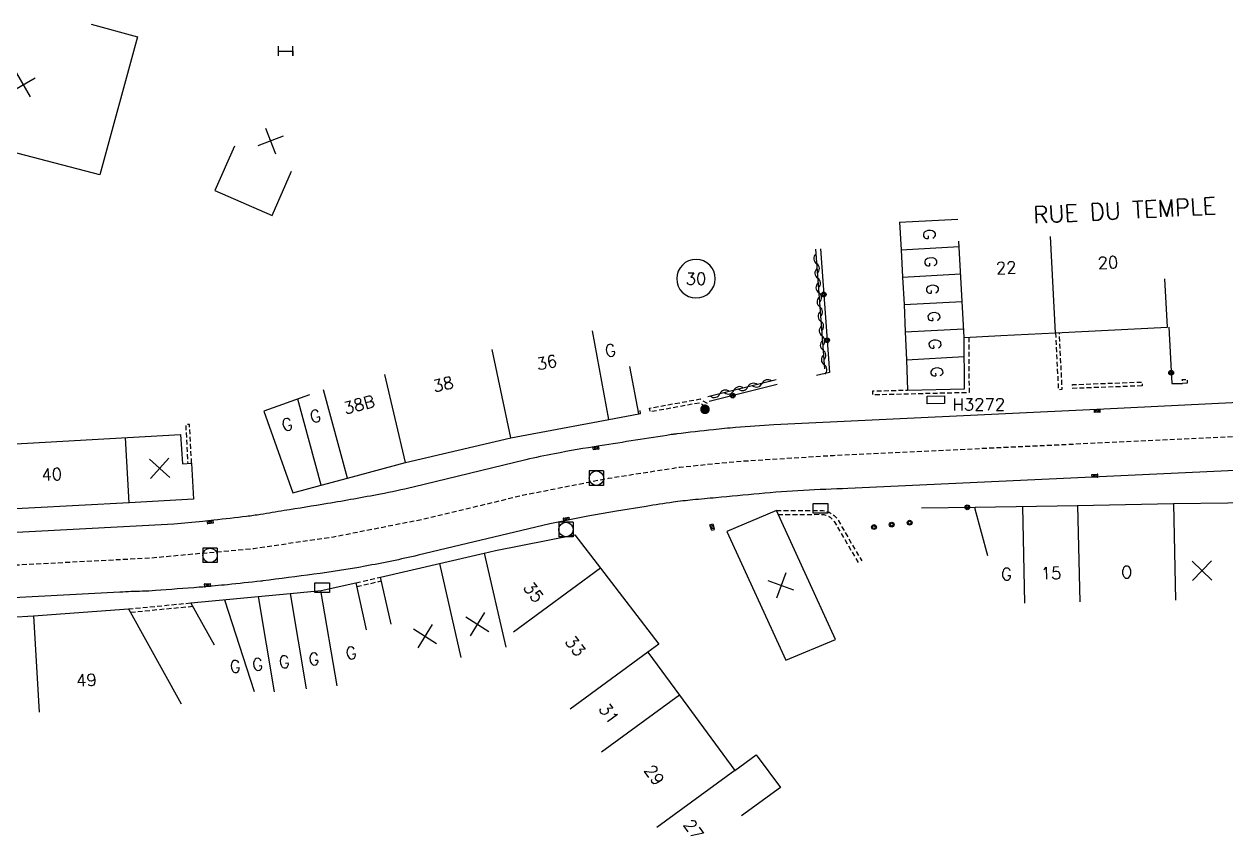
# Model space of a CAD drawing. Header units: millimetres. Extents: x 113000 to 114001, y 121999 to 123000.
# Drawn here: x 113506.8 to 113631.4, y 122083.7 to 122167.9 of the extents above; entities that cross this region are included whole.
import ezdxf
from ezdxf.enums import TextEntityAlignment as Align

# ---------------------------------------------------------------- set-up
doc = ezdxf.new("R2010")
doc.units = ezdxf.units.MM
doc.linetypes.add('DASHED', pattern=[0.75, 0.5, -0.25])
doc.layers.get('0').update_dxf_attribs({"linetype": 'CONTINUOUS'})
for name, color, linetype in [('W0001', 6, 'DASHED'), ('W0008', 7, 'CONTINUOUS'), ('W0100', 7, 'CONTINUOUS'), ('W0112', 1, 'DASHED'), ('W0310', 3, 'CONTINUOUS'), ('W0322', 7, 'CONTINUOUS'), ('W0400', 7, 'CONTINUOUS'), ('W0420', 7, 'CONTINUOUS'), ('W0984', 7, 'CONTINUOUS'), ('W0989', 7, 'CONTINUOUS'), ('W0991', 7, 'CONTINUOUS'), ('W1102', 7, 'CONTINUOUS'), ('W1471', 7, 'CONTINUOUS'), ('W1473', 7, 'CONTINUOUS'), ('W1474', 7, 'CONTINUOUS')]:
    doc.layers.add(name, color=color, linetype=linetype)
doc.styles.get("Standard").update_dxf_attribs({"font": 'romans.shx', "width": 0.85})

# ---------------------------------------------------------------- blocks, each defined once
blk = doc.blocks.new('t322o')
at = {"color": 0, "linetype": 'Continuous'}
for radius in [0.25, 0.15]:
    blk.add_circle((0, 0), radius, dxfattribs=at)
blk = doc.blocks.new('T400')
for p, q in [((-0.15, 0.3), (0.15, 0.3)), ((-0.15, -0.25), (-0.15, 0.3)), ((-0.15, 0.15), (0.15, 0.15)), ((-0.15, 0), (0.15, 0)), ((0.15, 0.3), (0.15, -0.25)), ((-0.15, -0.15), (0.15, -0.15)), ((-0.15, -0.25), (-0.15, -0.3)), ((-0.15, -0.3), (0.15, -0.3)), ((0.15, -0.3), (0.15, -0.25))]:
    blk.add_line(p, q)
blk = doc.blocks.new('T420')
for p, q in [((0.75, 0.75), (-0.75, 0.75)), ((-0.75, 0.75), (-0.75, -0.75)), ((0.75, 0.75), (0.75, -0.75)), ((0.75, -0.75), (-0.75, -0.75))]:
    blk.add_line(p, q)
blk.add_ellipse((0, 0), major_axis=(-0.53, 0.53), ratio=1, start_param=3.926991, end_param=10.210176)
blk = doc.blocks.new('t991o')
at = {"color": 0, "linetype": 'Continuous'}
for p, q in [((-1, 1), (1, -1)), ((-1, -1), (1, 1))]:
    blk.add_line(p, q, dxfattribs=at)
blk = doc.blocks.new('t310o')
at = {"color": 0, "linetype": 'Continuous'}
for centre, start, end in [((-0.5, 0.38), 216.8699, 323.1304), ((0.5, -0.37), 36.8699, 143.1303)]:
    blk.add_arc(centre, 0.625, start, end, dxfattribs=at)
blk = doc.blocks.new('T1471')
at = {"color": 0, "linetype": 'Continuous', "flags": 128}
blk.add_lwpolyline([(-0.75, -0.5), (-0.75, 0.5), (0.75, 0.5), (0.75, -0.5), (-0.75, -0.5)], dxfattribs=at)
blk = doc.blocks.new('T1473')
at = {"color": 0, "linetype": 'Continuous', "const_width": 0.5, "flags": 128}
blk.add_lwpolyline([(-0.25, 0, 1), (0.25, 0, 1)], format="xyb", close=True, dxfattribs=at)
blk = doc.blocks.new('T1474')
at = {"color": 0, "linetype": 'Continuous', "flags": 128}
for points in [[(-0.75, -0.5), (-0.75, 0.5)], [(-0.75, 0), (0.75, 0)], [(0.75, 0), (0.75, -0.5), (0.75, 0.5)]]:
    blk.add_lwpolyline(points, dxfattribs=at)

msp = doc.modelspace()

# ---------------------------------------------------------------- linework, layer by layer
at = {"layer": 'W0001', "flags": 128}
msp.add_lwpolyline([(113696.11, 122120.61), (113678.51, 122127.17), (113624.8, 122124.74), (113590.71, 122123.13), (113580.68, 122122.5), (113574.79, 122121.91), (113567.35, 122120.75), (113558.49, 122119), (113548.17, 122116.52), (113538.89, 122114.69), (113530.61, 122113.48), (113520, 122112.51), (113507.24, 122111.84), (113474.36, 122110.09), (113432.23, 122107.88), (113421.48, 122108.94)], dxfattribs=at)
at = {"layer": 'W0008', "flags": 128}
for points in [[(113655.88, 122129.78), (113618.74, 122127.95), (113584.55, 122126.33, 0.000583), (113580.58, 122126.04, 0.008576), (113578.28, 122125.82, 0.000195), (113574.47, 122125.39, 0.003751), (113574.27, 122125.36, 0.006795), (113573.91, 122125.31, 0.000333), (113566.5, 122124.15, 0.00781), (113561.8, 122123.33, 0.012315), (113558.84, 122122.7), (113547.13, 122119.87, -0.011558), (113543.74, 122119.14, -0.007204), (113538.26, 122118.16, -0.00022), (113533.76, 122117.43, -0.000404), (113531.31, 122117.03, -0.009396), (113529.87, 122116.83, -0.004001), (113526.48, 122116.44), (113525.33, 122116.3), (113522.33, 122116.04), (113502.06, 122114.94)], [(113650.22, 122122.42), (113618.29, 122120.92), (113592.22, 122119.71, 0.017871), (113583.02, 122119.18, 0.000283), (113578.54, 122118.77, 0.000526), (113576.13, 122118.54, 0.010826), (113574.09, 122118.3, 0.007855), (113571.29, 122117.87), (113568.21, 122117.36), (113565.25, 122116.86), (113561.31, 122116.06), (113547.66, 122112.8, -0.011848), (113542.16, 122111.67, -0.012357), (113536.85, 122110.84, -0.000173), (113531.56, 122110.15, -0.004392), (113531.35, 122110.12, -0.002554), (113527.89, 122109.75, -0.003474), (113525.34, 122109.51, -0.003209), (113524.96, 122109.48, -0.000272), (113520.41, 122109.14, -0.011896), (113519.07, 122109.07, 0.006802), (113516.74, 122108.98), (113474.51, 122106.72)]]:
    msp.add_lwpolyline(points, format="xyb", dxfattribs=at)
at = {"layer": 'W0100', "flags": 128}
for points in [[(113513.75, 122167.89), (113518.57, 122166.56), (113514.65, 122152.26), (113495.17, 122157.34), (113496.43, 122162.18)], [(113528.6, 122155.22), (113526.59, 122150.64), (113532.52, 122148.05), (113534.52, 122152.63)], [(113597.58, 122147.33), (113597.74, 122144.49), (113597.89, 122141.65), (113598.05, 122138.8), (113598.16, 122135.96), (113598.28, 122133.07), (113598.41, 122129.93), (113604.31, 122130.06), (113604.27, 122135.38), (113608.07, 122135.58), (113613.73, 122135.87), (113625.34, 122136.46), (113625.09, 122141.46)], [(113536.38, 122129.43), (113531.67, 122127.75), (113534.68, 122119.29), (113537.59, 122120.06), (113540.34, 122120.8), (113546.35, 122122.43), (113557.27, 122124.99), (113567.43, 122126.87), (113570.55, 122127.46), (113569.62, 122132.37)], [(113606.73, 122112.75), (113605.4, 122117.57), (113605.4, 122117.79), (113616.04, 122117.96), (113625.97, 122118.16), (113631.6, 122118.25), (113641.13, 122118.48), (113645.65, 122118.99), (113651.46, 122119.51), (113657.89, 122120.02), (113657.89, 122119.97), (113673.32, 122120.82), (113677.82, 122120.07), (113677, 122115.14)], [(113544.87, 122105.65), (113543.75, 122110.53), (113549.86, 122111.94), (113554.52, 122113.01), (113555.68, 122113.29), (113563.9, 122114.91), (113566.57, 122111.45), (113572.63, 122103.6), (113571.48, 122102.75), (113574.74, 122098.31), (113580.48, 122090.48), (113582.72, 122092.12), (113585.23, 122088.74), (113581.19, 122085.78)], [(113526.53, 122103.49), (113524.1, 122107.86), (113531.08, 122108.53), (113534.4, 122108.84), (113537.6, 122109.16), (113541.21, 122109.95), (113542.28, 122105.07)], [(113457.12, 122098.7), (113456.87, 122103.69), (113460.19, 122103.86), (113464.32, 122104.09), (113464.39, 122102.97), (113470.47, 122103.31), (113471.12, 122097.43), (113474.93, 122097.93), (113480.36, 122098.68), (113484.83, 122099.18), (113484.19, 122105.2), (113488.54, 122105.42), (113492.67, 122105.67), (113497.8, 122105.9), (113503.1, 122106.24), (113507.79, 122106.52), (113517.61, 122107.25), (113523.08, 122097.39)]]:
    msp.add_lwpolyline(points, dxfattribs=at)
for points in [[(113602.24, 122128.53), (113600.45, 122128.49), (113600.43, 122129.29), (113602.22, 122129.33)], [(113524.37, 122118.63), (113517.7, 122118.25), (113502, 122117.41), (113501.61, 122124.11), (113523.03, 122125.31), (113523.21, 122122.29), (113524.17, 122122.35)], [(113584.8, 122117.43), (113579.65, 122115.27), (113585.79, 122101.91), (113590.93, 122104.06)]]:
    msp.add_lwpolyline(points, close=True, dxfattribs=at)
at = {"layer": 'W0112', "flags": 128}
for points in [[(113604.74, 122135.4), (113604.78, 122129.67), (113594.82, 122129.43), (113594.81, 122129.84), (113598.41, 122129.93)], [(113613.74, 122135.87), (113614.04, 122130), (113614.44, 122130.02), (113614.14, 122135.89)], [(113570.55, 122127.46), (113570.73, 122127.49), (113570.67, 122127.88), (113570.47, 122127.85)], [(113524.17, 122122.35), (113523.95, 122126.37), (113523.55, 122126.35), (113523.77, 122122.33)], [(113541.21, 122109.95), (113543.75, 122110.53)], [(113541.29, 122109.56), (113543.84, 122110.14)], [(113517.61, 122107.25), (113524.1, 122107.86)], [(113524.31, 122107.48), (113517.82, 122106.87)]]:
    msp.add_lwpolyline(points, dxfattribs=at)
for points in [[(113627.41, 122130.65), (113626.92, 122130.62), (113626.89, 122131.02), (113627.39, 122131.05)], [(113622.72, 122130.37), (113615.53, 122130.1), (113615.51, 122130.5), (113622.71, 122130.77)], [(113577.46, 122128.21), (113576.82, 122128.59), (113571.72, 122127.67), (113571.65, 122128.06), (113576.9, 122129.01), (113577.66, 122128.55)]]:
    msp.add_lwpolyline(points, close=True, dxfattribs=at)
for points in [[(113584.8, 122117.43), (113589.41, 122117.45, -0.249585), (113591.14, 122116.54), (113593.65, 122112.21)], [(113584.98, 122117.03), (113589.41, 122117.05, -0.24744), (113590.8, 122116.32), (113593.3, 122112.01)]]:
    msp.add_lwpolyline(points, format="xyb", dxfattribs=at)
at = {"layer": 'W0310', "flags": 128}
for points in [[(113588.86, 122144.54), (113589.78, 122132.15)], [(113584.77, 122130.99), (113577.71, 122129.24)]]:
    msp.add_lwpolyline(points, dxfattribs=at)
at = {"layer": 'W0322', "flags": 128}
for points in [[(113589.36, 122144.58), (113590.31, 122131.75), (113588.95, 122131.46)], [(113625.49, 122136.47), (113625.79, 122130.61), (113626.92, 122130.62)], [(113584.89, 122130.5), (113577.83, 122128.76)], [(113599.85, 122117.71), (113605.4, 122117.79)]]:
    msp.add_lwpolyline(points, dxfattribs=at)
at = {"layer": 'W1102', "flags": 128}
for points in [[(113597.58, 122147.33), (113603.6, 122147.66)], [(113597.74, 122144.49), (113603.76, 122144.82)], [(113604.27, 122135.38), (113603.73, 122145.36)], [(113613.73, 122135.87), (113613.22, 122145.86)], [(113597.89, 122141.65), (113603.91, 122141.98)], [(113598.05, 122138.8), (113604.07, 122139.13)], [(113567.43, 122126.87), (113565.72, 122136.07)], [(113598.16, 122135.96), (113604.22, 122136.29)], [(113557.27, 122124.99), (113555.35, 122134.15)], [(113598.28, 122133.07), (113604.29, 122133.4)], [(113546.35, 122122.43), (113544.22, 122131.54)], [(113540.34, 122120.8), (113537.86, 122129.95)], [(113537.59, 122120.06), (113535.17, 122129)], [(113517.7, 122118.25), (113517.32, 122124.99)], [(113610.31, 122117.87), (113610.52, 122107.84)], [(113616.04, 122117.96), (113616.25, 122107.96)], [(113625.97, 122118.16), (113626.18, 122108.16)], [(113554.52, 122113.01), (113556.76, 122103.26)], [(113549.86, 122111.94), (113552.09, 122102.19)], [(113566.57, 122111.45), (113557.55, 122104.84)], [(113534.4, 122108.84), (113536.06, 122098.96)], [(113537.55, 122109.15), (113539.21, 122099.27)], [(113527.59, 122108.19), (113530.64, 122098.67)], [(113531.08, 122108.53), (113532.74, 122098.65)], [(113507.79, 122106.52), (113508.38, 122096.53)], [(113571.48, 122102.75), (113563.41, 122096.84)], [(113574.74, 122098.31), (113566.67, 122092.39)], [(113580.48, 122090.48), (113572.41, 122084.56)]]:
    msp.add_lwpolyline(points, dxfattribs=at)
msp.add_lwpolyline([(113576.48, 122143.48, 1), (113576.46, 122139.48, 1)], format="xyb", close=True, dxfattribs=at)

# ---------------------------------------------------------------- block references
at = {"layer": 'W0310'}
for p, rotation in [((113588.97, 122143.04), 274.2372016903392), ((113589.08, 122141.55), 274.2372016903392), ((113589.19, 122140.05), 274.2372016903392), ((113589.3, 122138.56), 274.2372016903392), ((113589.41, 122137.06), 274.2372016903392), ((113589.53, 122135.56), 274.2372016903392), ((113589.64, 122134.07), 274.2372016903392), ((113589.75, 122132.57), 274.2372016903392), ((113583.31, 122130.63), 193.8875803190683), ((113578.94, 122129.55), 193.8875803190683), ((113580.4, 122129.91), 193.8875803190683), ((113581.85, 122130.27), 193.8875803190683)]:
    msp.add_blockref('t310o', p, dxfattribs=dict(at, rotation=rotation))
at = {"layer": 'W0322'}
for p, rotation in [((113589.71, 122139.84), 274.2372016902844), ((113590.06, 122135.1), 274.2372016902844), ((113625.74, 122131.73), 272.9169102819475), ((113580.27, 122129.36), 193.8875803190683), ((113604.6, 122117.78), 0.882356127631342)]:
    msp.add_blockref('t322o', p, dxfattribs=dict(at, rotation=rotation))
for p in [(113596.76, 122115.98), (113598.62, 122116.18), (113594.92, 122115.73)]:
    msp.add_blockref('t322o', p, dxfattribs=at)
at = {"layer": 'W0400'}
for p, rotation in [((113618.08, 122127.77), 92.71076734012648), ((113566.1, 122123.93), 99.11277269579462), ((113617.83, 122121.05), 92.66572569151423), ((113526.08, 122116.24), 277.0628601149757), ((113563.01, 122116.56), 281.4900768820237), ((113578.15, 122115.73), 17.4754798814673), ((113525.8, 122109.7), 275.1766013123007)]:
    msp.add_blockref('T400', p, dxfattribs=dict(at, rotation=rotation))
at = {"layer": 'W0420'}
for p in [(113566.14, 122120.8), (113562.98, 122115.47), (113526.08, 122112.79)]:
    msp.add_blockref('T420', p, dxfattribs=at)
at = {"layer": 'W0991'}
for p, rotation in [((113506.72, 122161.56), 255.3736004370105), ((113532.36, 122155.76), 246.353160619615), ((113520.85, 122121.81), 93.27545882570047), ((113628.92, 122111.21), 90.8955406230612), ((113585.29, 122109.67), 204.6508298457372), ((113553.79, 122105.66), 282.9065263089789), ((113548.37, 122104.41), 283.0014681023415)]:
    msp.add_blockref('t991o', p, dxfattribs=dict(at, rotation=rotation))
at = {"layer": 'W1471'}
for p in [(113589.38, 122117.68), (113537.7, 122109.45)]:
    msp.add_blockref('T1471', p, dxfattribs=at)
at = {"layer": 'W1473'}
msp.add_blockref('T1473', (113577.4, 122127.94), dxfattribs=at)
at = {"layer": 'W1474'}
msp.add_blockref('T1474', (113533.92, 122165.08), dxfattribs=at)

# ---------------------------------------------------------------- texts
at = {"layer": 'W0984'}
msp.add_text('H3272', height=1.25, dxfattribs=at).set_placement((113605.79, 122128.45), align=Align.MIDDLE)
at = {"layer": 'W0989'}
msp.add_text('RUE DU TEMPLE', height=1.75, rotation=2.9169, dxfattribs=at).set_placement((113620.92, 122148.57), align=Align.MIDDLE)
at = {"layer": 'W0991'}
for s, rotation, p in [('G', 273.1333, (113600.67, 122146.07)), ('G', 273.1333, (113600.82, 122143.23)), ('20', 2.9169, (113619.18, 122143.16)), ('22', 3.0038, (113608.63, 122142.62)), ('G', 273.1333, (113600.98, 122140.39)), ('G', 273.1333, (113601.14, 122137.55)), ('G', 273.1333, (113601.25, 122134.7)), ('36', 10.4979, (113560.99, 122132.8)), ('G', 10.4979, (113567.59, 122134.04)), ('38', 13.1721, (113550.24, 122130.53)), ('G', 273.1333, (113601.45, 122131.82)), ('38B', 15.0901, (113541.53, 122128.42)), ('G', 15.0901, (113537, 122127.23)), ('G', 15.0901, (113534.07, 122126.36)), ('40', 3.0465, (113509.66, 122121.2)), ('G', 0.8695, (113608.66, 122110.84)), ('15', 1.1968, (113613.28, 122110.95)), ('O', 1.1968, (113621.13, 122111.06)), ('35', 307.6794, (113559.63, 122108.97)), ('33', 307.6794, (113563.95, 122103.38)), ('G', 5.4271, (113533.77, 122101.75)), ('G', 5.4271, (113536.85, 122102.05)), ('G', 12.4221, (113540.7, 122102.67)), ('G', 5.4271, (113528.68, 122101.27)), ('G', 5.4271, (113531.01, 122101.49)), ('49', 3.3768, (113513.26, 122099.86)), ('31', 306.2474, (113567.46, 122096.39)), ('29', 306.2474, (113572.14, 122090.01)), ('27', 306.2474, (113576.21, 122084.37))]:
    msp.add_text(s, height=1.25, rotation=rotation, dxfattribs=at).set_placement(p, align=Align.MIDDLE)
msp.add_text('30', height=1.25, dxfattribs=at).set_placement((113576.47, 122141.48), align=Align.MIDDLE)

doc.saveas('drawing.dxf')
